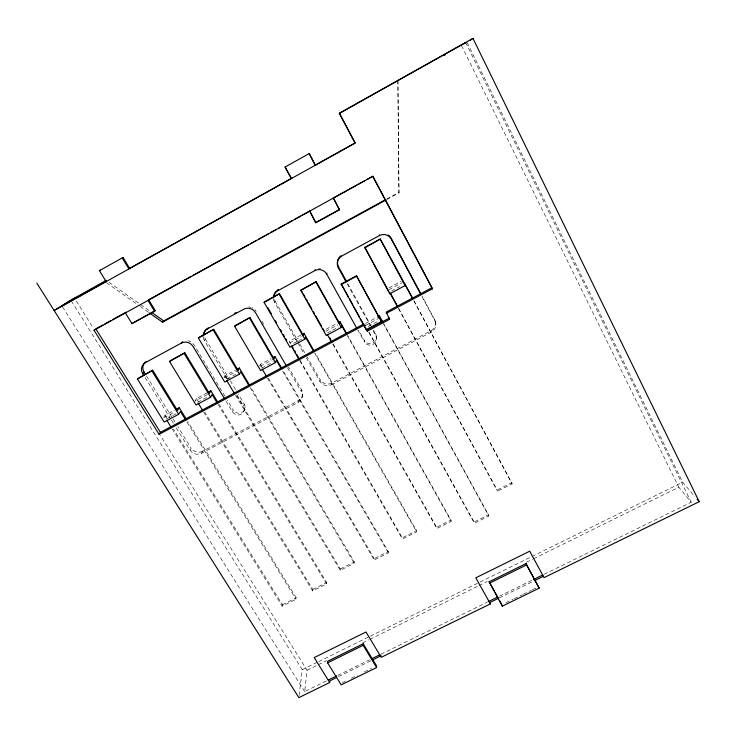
<?xml version="1.0" encoding="UTF-8"?>
<svg xmlns="http://www.w3.org/2000/svg" width="736" height="736" viewBox="0 0 736 736"><rect width="100%" height="100%" fill="white"/><g stroke="black" fill="none" stroke-linecap="round" stroke-linejoin="round"><path stroke-width="0.55" stroke-dasharray="3.68 2.76" d="M373.584 330.381L375.774 334.356L375.811 335.708A6.541 6.403 0.6 0 1 373.18 344.374A6.541 6.403 0.6 0 1 364.32 341.808L364.348 340.418L358.763 330.372M235.511 395.241L340.234 570.317L354.274 563.252L354.32 561.908L251.114 387.798M340.234 570.317L340.317 568.956L236.624 395.517M203.642 412.022L312.634 590.898L326.554 583.906L326.683 582.507L219.218 404.57M326.324 680.984L304.686 691.582L307.078 670.248L160.384 435.482M312.634 590.898L312.8 589.481L204.847 412.224M299.129 695.391L302.238 669.705L72.018 302.036M306.351 357.751L319.985 381.515A8.446 8.16 9.3 0 0 331.439 384.79L331.669 383.162L430.956 330.804A8.501 8.317 -19.5 0 0 434.544 319.507L422.225 296.452M172.141 428.858L282.182 606.188L295.992 599.251L296.212 597.816L187.671 421.369M282.182 606.188L282.44 604.725L173.457 429.024M319.985 381.515L320.28 379.905L307.133 356.978M301.999 397.596L302.404 395.894M176.272 427.901L190.063 450.165A8.372 7.829 19.7 0 0 201.452 453.321L298.043 402.399A8.418 8.078 13.6 0 0 301.217 391.432L301.631 389.758L288.402 366.951M298.043 402.399L298.466 400.669A8.372 8.032 13.7 0 0 301.631 389.758M244.177 410.587L244.922 408.82M225.934 401.056L232.392 411.783A6.477 6.146 19.2 0 0 241.206 414.258A6.477 6.146 19.2 0 0 243.506 405.886L244.26 404.138L238.446 394.413M259.596 366.004L260.296 364.403L271.032 358.662M232.392 411.783L233.211 409.998L227.295 400.154M201.452 453.321L202.446 451.315L298.466 400.669M297.27 341.909L274.556 302.303L275.135 301.144A8.62 8.409 31.3 0 1 274.289 299.083M190.063 450.165L191.121 448.169L177.854 426.724M223.919 377.467L224.839 375.802L235.502 370.088M207.064 392.868L196.494 398.516L194.856 401.212L209.401 393.447M163.696 417.257L164.984 415.362L174.515 410.265M227.718 379.472L204.332 340.336L205.335 338.956A8.593 8.206 30.2 0 1 204.452 336.932M386.75 198.978L398.857 192.363L397.808 81.475M386.97 199.465L399.05 192.86L397.992 81.264M301.07 334.981L289.239 341.311L290.95 344.292M388.875 287.951L401 281.456M224.443 377.78L238.142 370.447M289.46 342.967L301.401 336.582M389.004 289.68L402.399 282.514M227.074 378.985L236.79 373.787M293.627 343.381L301.539 339.149M391.58 290.968L399.685 286.635M326.149 329.204L337.07 323.362M164.018 417.689L174.598 412.04M260.24 366.28L274.04 358.901M325.735 331.274L337.76 324.852M167.044 418.609L176.603 413.512M197.68 402.252L208.279 396.594M261.648 368.092L273.396 361.818M327.667 332.828L331.651 330.703M332.644 330.17L338.615 326.986M365.525 323.444L376.51 317.593M365.488 325.468L378.598 318.495M368.138 326.536L379.16 320.675M331.439 384.79L431.324 332.129A8.556 8.363 -19.4 0 0 434.939 320.776L434.544 319.507M340.317 568.956L354.32 561.908M416.521 530.61L416.668 531.87L402.399 539.046L402.298 537.768L416.521 530.61L315.385 353.317M511.686 482.724L512.127 483.856L497.508 491.197L497.122 490.047L511.686 482.724L413.89 300.61M282.44 604.725L296.212 597.816M312.8 589.481L326.683 582.507M388.332 551.54L388.387 552.856L374.247 559.958L374.238 558.615L388.332 551.54L282.422 369.444M450.956 520.076L451.205 521.309L436.844 528.522L436.641 527.27L450.956 520.076L347.889 335.791M488.483 514.814L488.842 516.028L474.398 523.259L474.085 522.017L488.483 514.814L383.907 324.033M302.238 669.705L317.704 662.087M318.734 661.581L369.251 636.686M370.282 636.171L682.686 482.227L694.894 496.616M307.078 670.248L317.372 665.178M318.403 664.672L326.637 660.615M362.673 642.868L368.856 639.823M369.886 639.317L478.004 586.086M479.035 585.58L487.269 581.523M526.396 562.249L532.579 559.213M533.609 558.707L678.794 487.214L691.224 502.246L543.821 574.448M337.668 675.427L369.619 659.778M380.963 654.221L487.131 602.223M499.496 596.16L532.487 580.005M338.532 676.605L370.852 660.781M499.293 597.89L533.25 581.265M342.277 682.686L345.304 681.205M351.357 678.252L357.411 675.289M364.476 671.839L371.542 668.389M506 602.692L513.148 599.196M514.17 598.699L522.339 594.706M523.36 594.21L531.53 590.217M532.56 589.72L537.666 587.218M109.057 282.32L150.806 311.77M106.508 282.707L139.187 305.753M140.116 306.415L148.525 312.34M62.606 306.976L304.686 691.582M76.378 301.052L93.426 328.33M146.492 376.041L172.426 417.956M173.024 418.931L174.837 421.857M145.112 377.577L170.881 419.198M171.479 420.164L173.88 424.028M164.984 415.362L166.805 418.287M187.045 422.225L295.992 599.251M196.494 398.516L198.876 402.436M218.058 404.349L326.554 583.906M224.922 396.216L194.148 345.018A8.584 8.133 29.9 0 0 187.827 340.786M237.075 395.122L243.506 405.886M224.839 375.802L226.605 378.764M205.335 338.956L229.733 379.813M230.313 380.788L236.127 390.522M250.047 387.504L354.274 563.252M260.296 364.403L262.623 368.368M268.428 378.276L374.238 558.615M267.453 377.982L374.247 559.958M282.679 371.165L388.387 552.856M261.961 321.319L263.681 324.291M287.509 367.788L301.217 391.432M300.086 360.162L402.298 537.768M299.837 360.888L402.399 539.046M275.135 301.144L299.138 343.013M299.708 344.016L304.851 352.986M297.832 342.902L304.078 353.795M314.566 352.94L416.668 531.87M333.04 343.694L436.641 527.27M332.893 344.374L436.844 528.522M347.199 335.386L451.205 521.309M357.678 329.857L364.32 341.808M364.522 323.978L365.636 325.993M368.975 332.019L474.085 522.017M368.911 332.617L474.398 523.259M347.824 283.7L370.843 325.413M347.134 283.756L370.3 325.717M373.051 330.712L375.811 335.708M383.373 323.638L488.842 516.028M398.792 308.651L497.122 490.047M398.323 308.228L497.508 491.197M413.972 301.088L512.127 483.856M422.013 296.571L434.939 320.776M461.536 45.614L678.794 487.214M467.148 42.568L682.686 482.227M465.704 42.559L691.224 502.246M398.857 192.363L399.05 192.86M434.994 320.5L435.39 321.77M430.956 330.804L431.324 332.129M376.556 337.557L376.593 338.928M244.26 404.138A6.44 6.109 19.3 0 1 241.969 412.464A6.44 6.109 19.3 0 1 233.211 409.998M274.556 302.303A8.676 8.455 31.1 0 1 273.479 299.138M202.446 451.315A8.326 7.783 19.7 0 1 191.121 448.169M248.796 306.995A8.611 8.308 30.6 0 1 251.013 307.344M252.071 307.722A8.611 8.308 30.6 0 1 253.074 308.237M254.849 309.626A8.611 8.308 30.6 0 1 256.211 311.402M204.332 340.336A8.648 8.252 30 0 1 203.21 337.226M331.669 383.162A8.39 8.114 9.4 0 1 320.28 379.905M375.774 334.356A6.495 6.366 0.6 0 1 373.152 342.976A6.495 6.366 0.6 0 1 364.348 340.418M318.412 268.64A8.639 8.51 32.8 0 1 320.666 268.695"/><path stroke-width="1.1" d="M367.292 331.191L367.31 329.802L389.445 318.026L389.574 319.35L367.292 331.191L363.998 325.238L159.105 434.36L94.033 330.252L95.8 328.854L160.42 432.354L159.105 434.36M376.602 667.552L363.179 645.334L363.198 643.77L327.722 661.232L327.603 662.842L341.191 684.848L376.602 667.552L376.584 665.924L363.198 643.77M412.344 298.062L404.754 283.921L405.094 285.586L389.749 293.802L364.835 247.397L380.273 239.025L412.804 298.586M36.8 283.112L298.862 697.627L329.7 682.53L329.811 680.874L336.554 677.571M381.276 321.604L356.472 275.77L341.219 283.995L366.105 329.673L381.276 321.604L381.165 319.608L382.269 321.623M338.063 322.828L340.05 321.77L339.765 323.776L316.213 281.704L301.061 289.91L300.84 290.481L326.26 335.487L341.338 327.437L341.605 325.386L346.076 333.38M346.04 281.759L338.321 267.775L338.514 266.818A8.648 8.584 36.3 0 1 340.943 255.742M356.564 327.86L326.674 274.077L326.94 273.084M313.683 350.327L304.023 333.399L303.388 335.515L279.505 293.673L264.463 301.834L264.123 302.45L289.91 347.19L304.87 339.186L305.486 337.033L313.435 350.952M339.471 209.769L333.445 198.177L339.471 209.769L315.808 222.76L309.81 211.195L315.808 222.76M300.84 290.481L316.213 281.704M273.415 298.025A8.676 8.455 31.1 0 1 277.748 290.757L314.879 270.6L315.22 269.624M281.851 368.451L274.942 356.574L274.04 358.901L249.973 317.566L235.069 325.634L234.637 326.315L260.608 370.53L275.439 362.618L276.331 360.244L280.95 368.193M264.123 302.45L279.505 293.673M249.348 384.836L239.384 368.018L238.142 370.447L213.744 329.342L198.959 337.364L198.407 338.091L224.738 382.048L239.448 374.173L240.681 371.708L248.878 385.526M277.748 290.757L278.309 289.662A8.62 8.409 31.3 0 0 277.38 290.251M218.031 402.61L210.901 390.816L209.401 393.447L184.837 352.829L170.182 360.76L169.547 361.551L196.052 404.993L210.634 397.21L212.124 394.533L217.46 403.365M234.637 326.315L249.973 317.566M186.475 419.419L179.271 407.716L177.477 410.504L152.674 370.236L137.402 378.948L164.174 422.013L178.627 414.294L180.421 411.47L185.84 420.274M198.407 338.091L213.744 329.342M203.118 336.131A8.648 8.252 30 0 1 207.294 329.001L208.279 327.686M169.547 361.551L184.837 352.829M143.906 375.645L142.71 373.713A8.62 8.087 29.5 0 1 145.47 362.563L181.36 343.077L182.5 341.679M137.402 378.948L152.674 370.236M142.71 373.713L144.081 372.14A8.574 8.041 29.6 0 1 145.93 361.624M149.454 312.993L162.527 322.212L163.788 320.933L385.747 199.53M154.551 311.264L155.241 310.629L148.746 299.902L148.028 300.509L154.551 311.264L131.983 323.656L125.414 312.966L126.206 312.322M131.983 323.656L132.747 322.975M464.039 43.783L465.704 42.559L339.314 113.362L355.092 143.115L54.133 310.528L70.803 300.095L105.285 280.904M470.46 40.167L472.954 38.373L699.2 501.694L544.06 577.622L529.736 551.2L475.778 577.834L490.397 603.888L381.22 657.312L366.004 632.012L314.208 657.579L329.7 682.53M309.203 153.557L315.284 165.26L309.203 153.557L285.08 167.044L291.419 178.535L285.08 167.044M104.641 281.391L106.278 280.352M74.557 298.135L61.99 306.01L106.177 281.428M123.041 257.471L122.231 257.94L128.892 268.934L129.674 268.428L123.041 257.471L99.443 270.664L106.15 281.584M99.443 270.664L100.326 270.149M339.314 113.362L472.954 38.373M443.661 55.642L445.648 54.528M129.269 268.585L291.934 178.103M315.026 165.25L355.194 142.913L339.517 113.362M96.802 328.302L102.828 324.99M104.834 323.877L110.86 320.565M112.866 319.461L125.92 312.266M149.012 299.552L191.176 276.331M193.182 275.218L248.391 244.812M250.406 243.708L256.422 240.387M258.437 239.283L264.454 235.962M266.46 234.858L268.474 233.754M270.48 232.65L276.506 229.328M278.512 228.224L284.538 224.903M286.543 223.799L292.569 220.478M294.575 219.374L300.592 216.053M302.606 214.949L309.635 211.085M332.718 198.361L356.813 185.095M358.818 183.982L364.844 180.67M366.85 179.566L372.876 176.244L431.452 286.672M94.033 330.252L372.876 176.244M133.722 322.442L155.241 310.629M315.983 222.401L339.572 209.447M162.527 322.212L385.958 200.017M234.453 313.472L236.468 312.377M207.294 329.001L243.754 309.203A8.666 8.363 30.5 0 1 255.512 312.616L286.368 365.82M420.394 293.544L391.294 239.08A8.749 8.712 -72.9 0 0 379.463 235.538L341.725 256.027A8.703 8.639 35.5 0 0 338.321 267.775M364.826 247.839L380.273 239.025M341.127 284.547L356.426 276.294M236.477 369.573L239.384 368.018M302.054 334.448L304.023 333.399M176.419 409.244L179.271 407.716M208.021 392.352L210.901 390.816M272.992 357.622L274.942 356.574M160.42 432.354L363.023 324.429M377.513 317.06L379.509 316.002L382.812 322.018M386.308 313.361L432.4 288.816L431.995 287.684L386.198 312.082L389.574 319.35M489.127 581.78L526.074 563.592L539.194 588.138L502.311 606.16L489.127 581.78L494.132 590.741M327.603 662.842L363.179 645.334M489.486 583.188L526.553 564.954L526.074 563.592M328.385 679.972L336.637 675.933M371.68 658.766L379.932 654.727M488.161 601.717L497.435 597.172M533.517 579.499L542.791 574.954M372.876 659.787L381.184 655.721M498.272 598.396L490.038 602.425L490.397 603.888M534.281 580.759L543.536 576.233M151.726 312.423L163.788 320.933M697.047 499.155L699.2 501.694M166.695 420.09L170.927 426.917M144.081 372.14L145.286 374.09M151.984 371.054L178.627 414.294M198.278 403.227L202.446 410.072M184.239 353.593L210.634 397.21M224.176 398.13L193.08 346.435A8.639 8.179 29.8 0 0 181.36 343.077M226.688 380.494L234.342 393.272M213.247 330.041L239.448 374.173M262.228 369.076L266.285 376.004M249.587 318.228L275.439 362.618M292.091 346.279L293.232 348.257M294.372 350.244L295.522 352.231M296.663 354.209L298.374 357.19M291.235 345.957L299.258 359.895M267.895 307.786L271.326 313.738M275.319 320.684L276.469 322.672M280.462 329.618L281.612 331.596M283.323 334.576L284.464 336.554M285.614 338.542L286.755 340.529M279.22 294.262L304.87 339.186M329.664 337.714L330.786 339.71M327.244 334.365L331.761 342.369M301.061 289.91L302.192 291.907M303.315 293.894L305.008 296.893M306.13 298.89L307.262 300.886M308.384 302.882L311.77 308.862M313.462 311.862L314.585 313.858M315.716 315.845L321.347 325.827M323.04 328.817L324.162 330.814M316.038 282.256L341.338 327.437M495.236 592.738L498.576 598.718M499.689 600.705L501.354 603.695M340.05 321.77L346.766 333.785M341.219 283.995L343.988 288.99M345.092 290.996L348.413 296.994M349.526 299L352.848 304.998M353.952 307.004L359.49 317.004M360.603 319.01L363.924 325.008M338.514 266.818L346.73 281.713M356.472 275.77L379.601 317.952L379.509 316.002M526.553 564.954L539.194 588.138M364.835 247.397L388.047 290.196M390.595 293.526L397.155 305.624M390.098 293.066L397.228 306.213M380.31 239.439L405.094 285.586M391.69 239.301L420.615 293.443M372.894 176.668L432.4 288.816M501.915 604.688L502.311 606.16M389.556 292.054L389.749 293.802M379.408 234.775L379.463 235.538M274.004 296.884A8.62 8.409 31.3 0 1 276.534 290.959M204.13 334.779A8.593 8.206 30.2 0 1 206.54 328.964M388.084 235.014A8.694 8.666 -74 0 1 391.156 238.298M314.879 270.6A8.694 8.556 32.4 0 1 326.674 274.077"/></g></svg>
